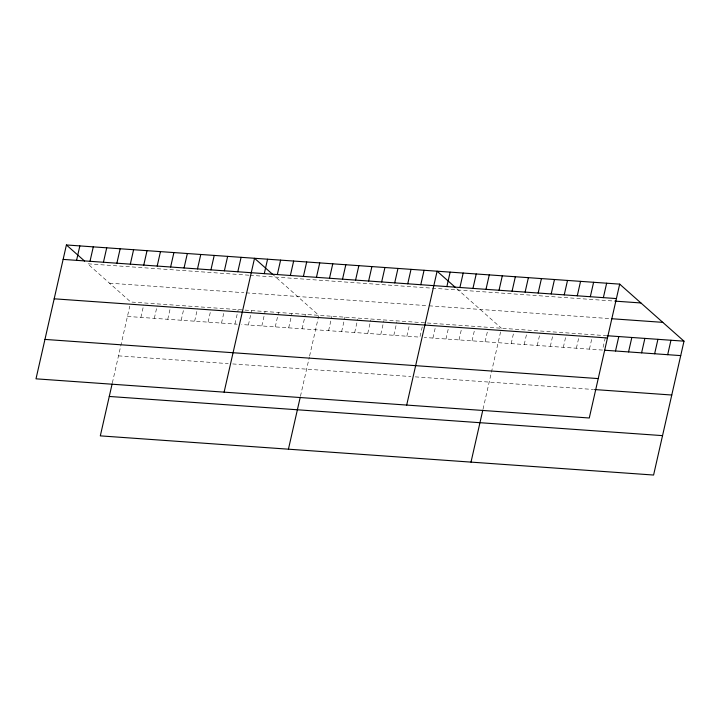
<?xml version="1.0" encoding="UTF-8"?>
<svg xmlns="http://www.w3.org/2000/svg" width="720" height="720" viewBox="0 0 720 720"><rect width="100%" height="100%" fill="white"/><g stroke="black" fill="none" stroke-linecap="round" stroke-linejoin="round"><path stroke-width="0.54" stroke-dasharray="3.6 2.7" d="M112.347 382.923L129.789 306.126M140.886 317.394L143.694 305.019M154.323 318.339L157.131 305.964M167.76 319.293L170.568 306.918M181.197 320.247L184.005 307.872M194.634 321.192L197.442 308.817M208.071 322.146L210.879 309.771M221.508 323.1L224.316 310.725M234.945 324.045L238.221 309.609M248.382 324.999L251.658 310.563M261.819 325.953L265.095 311.517M275.256 326.907L278.532 312.471M288.693 327.852L291.969 313.416M302.121 328.806L305.406 314.37M300.456 396.234L309.348 357.129M309.591 356.031L318.843 315.324L273.474 275.085M328.599 330.678L331.884 316.242M341.64 331.605L344.925 317.169M354.69 332.523L357.732 319.122M367.731 333.45L370.773 320.049M380.772 334.377L383.814 320.967M393.813 335.295L396.855 321.894M406.854 336.222L409.194 325.908M422.235 326.835L419.895 337.14L241.659 324.522M432.936 338.067L435.276 327.753M445.977 338.994L448.785 326.619M459.018 339.912L461.826 327.537M472.059 340.839L474.867 328.464M485.1 341.757L487.908 329.382M483.039 409.167L500.949 330.309M511.182 343.611L513.99 331.236M524.223 344.529L527.031 332.154M537.264 345.456L540.072 333.081M550.305 346.374L553.122 333.999M563.346 347.301L566.163 334.926M576.387 348.219L579.204 335.853M589.428 349.146L592.245 336.771M605.286 337.698L602.469 350.073L424.242 337.455M248.877 275.202L87.633 263.79L130.725 302.004L605.754 335.637M249.993 275.283L613.737 301.032M109.503 283.176L243.873 292.689M246.114 292.851L428.031 305.73M429.12 305.811L610.614 318.654M127.449 316.44L237.186 324.207M118.494 355.851L228.231 363.618M232.704 363.933L410.94 376.551M415.287 376.866L593.514 389.484M456.813 288.684L501.417 328.248"/><path stroke-width="1.08" d="M66.411 244.962L36 378.828L589.275 417.996L619.686 284.13L66.411 244.962L84.609 261.099M76.572 260.352L79.848 245.916M90.009 261.297L93.285 246.861M103.446 262.251L106.722 247.815M116.883 263.205L120.159 248.769M130.32 264.159L133.596 249.723M112.113 383.958L100.314 435.87L653.589 475.038L684 341.172L619.686 284.13M143.757 265.104L147.033 250.668M157.185 266.058L160.47 251.622M170.622 267.012L173.907 252.576M184.059 267.957L187.344 253.521M197.496 268.911L200.781 254.475M210.933 269.865L214.218 255.429M224.37 270.81L227.655 256.374M237.807 271.764L241.092 257.328M224.109 392.148L254.529 258.282L272.718 274.419M264.285 273.636L267.57 259.2M277.326 274.563L280.611 260.127M290.367 275.49L293.652 261.054M303.408 276.408L306.693 261.972M316.449 277.335L319.734 262.899M288.432 449.181L300.222 397.278M329.49 278.253L332.775 263.817M342.531 279.18L345.816 264.744M355.572 280.107L358.857 265.671M368.622 281.025L371.898 266.589M381.663 281.952L384.939 267.516M394.704 282.87L397.98 268.434M407.745 283.797L411.021 269.361M420.786 284.724L424.062 270.288M406.692 405.072L437.103 271.206L455.301 287.343M446.868 286.569L450.144 272.133M459.909 287.487L463.185 273.051M472.95 288.414L476.226 273.978M485.991 289.341L489.267 274.905M499.032 290.259L502.308 275.823M471.006 462.114L482.796 410.202M512.073 291.186L515.349 276.75M525.114 292.104L528.39 277.668M538.155 293.031L541.431 278.595M551.196 293.949L554.481 279.522M564.237 294.876L567.522 280.44M577.278 295.803L580.563 281.367M590.319 296.721L593.604 282.285M603.36 297.648L606.645 283.212M615.51 350.991L618.795 336.555M628.551 351.918L631.836 337.482M641.592 352.836L644.877 338.4M654.633 353.763L657.918 339.327M667.683 354.69L670.959 340.254M63.135 259.398L616.401 298.566M614.826 301.113L640.908 302.958M611.694 318.735L662.778 322.353M606.843 335.709L684 341.172M54.18 298.809L607.446 337.977M604.647 350.226L680.724 355.608M44.955 339.417L598.221 378.585M594.603 389.556L671.769 395.019M109.269 396.459L662.544 435.627"/></g></svg>
